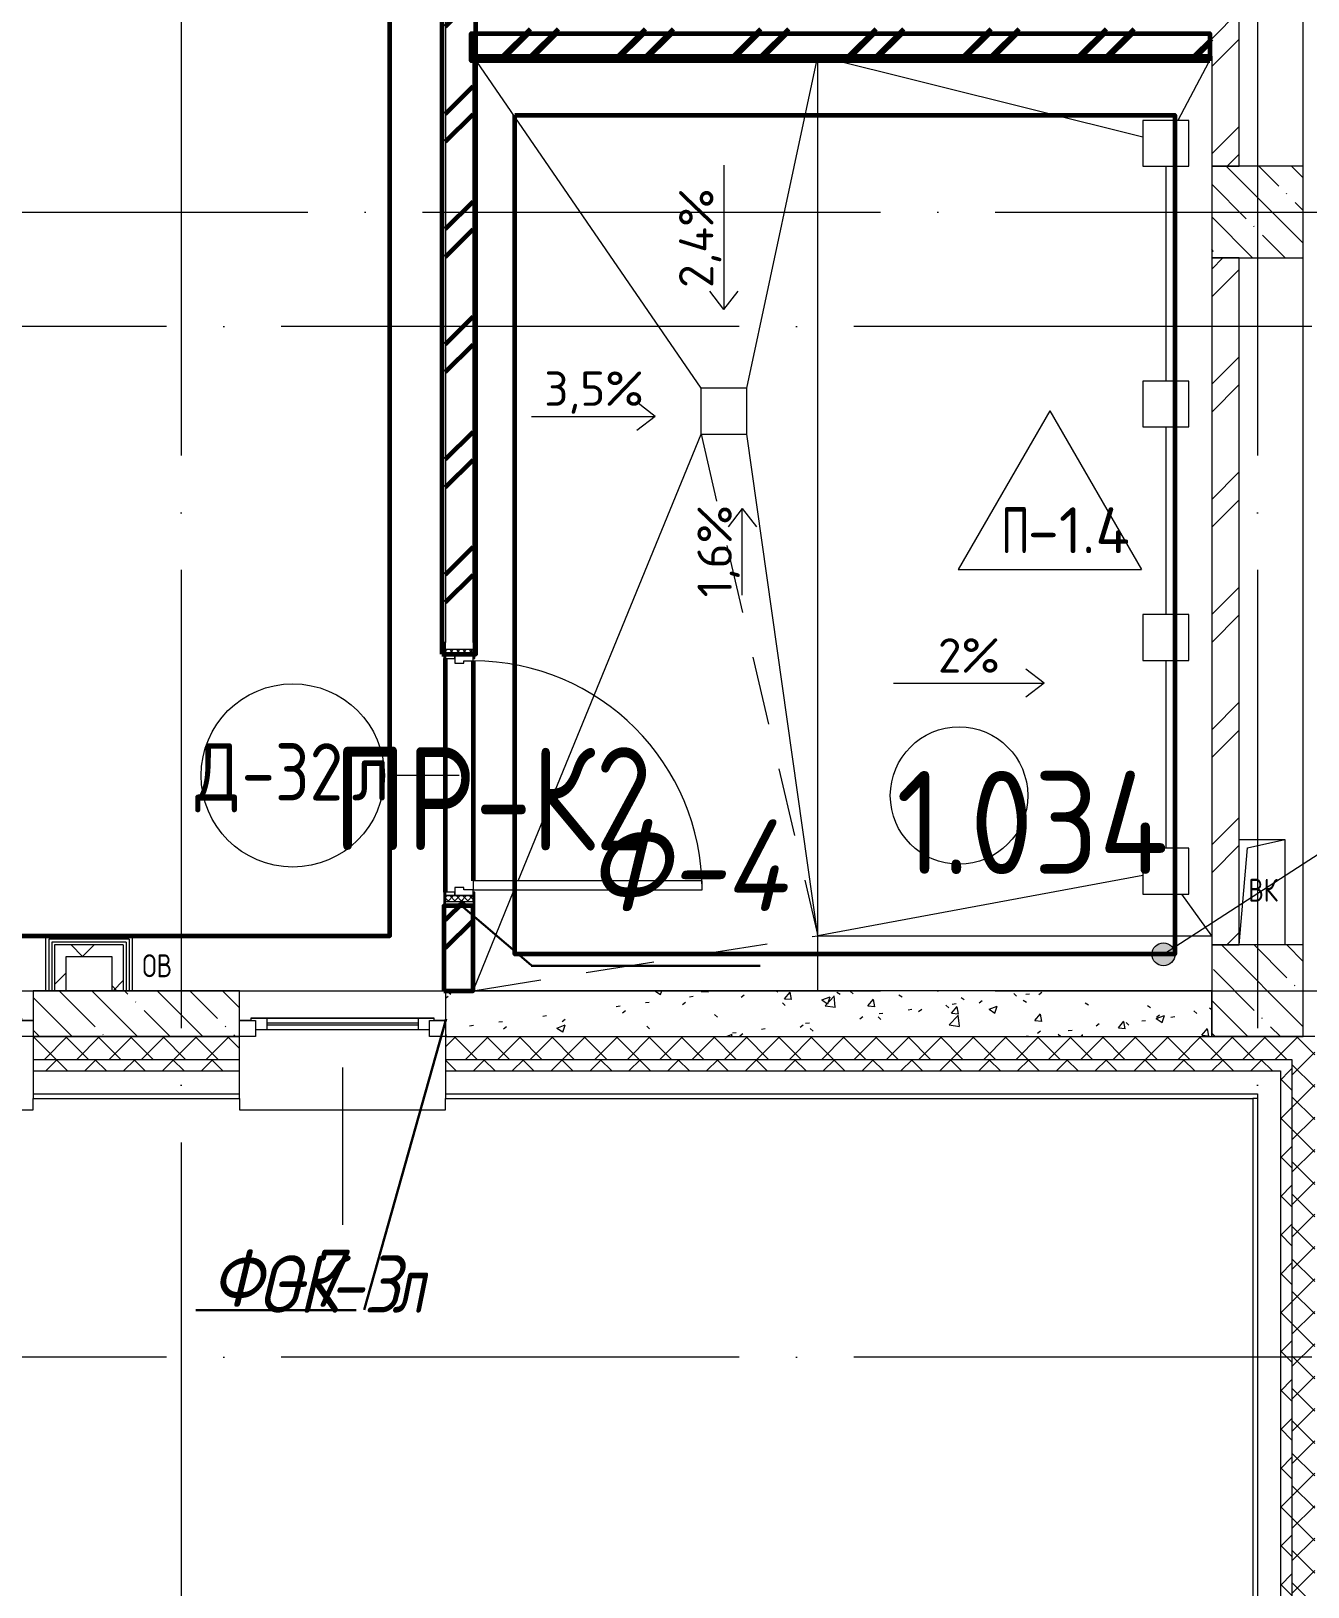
# Model space of a CAD drawing. Header units: millimetres. Extents: x -592259 to 288321, y -552984 to 293768.
# Drawn here: x 120533 to 126108, y 16622 to 23415 of the extents above; entities that cross this region are included whole.
import ezdxf

# ---------------------------------------------------------------- set-up
doc = ezdxf.new("R2010")
doc.units = ezdxf.units.MM
doc.linetypes.add('ADSK_Линия сетки', pattern=[2500, 2000, -250, 0, -250])
doc.linetypes.add('ADSK_Невидимые', pattern=[500, 300, -200])
for name, color, linetype, lineweight in [('0) кирпич', 30, 'Continuous', 60), ('2)Фарх готовы', 3, 'Continuous', 30), ('2)Фархверки', 40, 'Continuous', 30), ('3) Перемычки готовы', 3, 'Continuous', 30), ('4.1) Штук. 3 вып', 6, 'Continuous', 60), ('4.1.1) Штук.  швы3 вып.', 6, 'Continuous', 60), ('4.2) Штук 4 вып', 6, 'Continuous', 60), ('A-AREA-____-IDEN', 250, 'Continuous', 9), ('A-DETL-____-HDLN', 250, 'ADSK_Невидимые', 9), ('A-DETL-____-THIN', 250, 'Continuous', 9), ('A-DETL-GENF-OTLN', 250, 'Continuous', 5), ('A-DOOR-____-IDEN', 250, 'Continuous', 9), ('A-DOOR-____-MCUT', 250, 'Continuous', 5), ('A-DOOR-____-OTLN', 250, 'Continuous', 5), ('A-DOOR-FRAM-MCUT', 250, 'Continuous', 5), ('A-DOOR-FRAM-OTLN', 250, 'Continuous', 5), ('A-FLOR-____-IDEN', 250, 'Continuous', 9), ('A-FLOR-____-OTLN', 250, 'Continuous', 9), ('A-GLAZ-____-IDEN', 250, 'Continuous', 9), ('A-GLAZ-____-MCUT', 250, 'Continuous', 9), ('A-GLAZ-____-OTLN', 250, 'Continuous', 5), ('A-WALL-____-MCUT', 250, 'Continuous', 13), ('A-WALL-____-PATT', 250, 'Continuous', 13), ('A-WALL-FNSH-MCUT', 250, 'Continuous', 13), ('G-____-____-DIMS', 250, 'Continuous', 9), ('G-____-____-TEXT', 250, 'Continuous', 9), ('I-WALL-____-OTLN', 250, 'Continuous', 9), ('S-COLS-____-MCUT', 250, 'Continuous', 25), ('S-COLS-____-OTLN', 250, 'Continuous', 9), ('S-GRID-____-OTLN', 250, 'Continuous', 9)]:
    doc.layers.add(name, color=color, linetype=linetype, lineweight=lineweight)
doc.styles.add('GOST Common_1', font='', dxfattribs={"width": 0.9, "height": 250})
doc.styles.add('ISOCPEUR', font='isocpeur.ttf', dxfattribs={"width": 0.8, "height": 100})
doc.styles.add('ISOCPEUR_1', font='isocpeur.ttf', dxfattribs={"width": 0.9, "height": 250})
doc.styles.add('ISOCPEUR_2', font='isocpeur.ttf', dxfattribs={"height": 160})
doc.styles.add('ISOCPEUR_3', font='isocpeur.ttf', dxfattribs={"height": 250})
doc.styles.add('ISOCPEUR_I', font='isocpeui.ttf', dxfattribs={"width": 0.9, "height": 12.5})
doc.styles.add('ISOCPEUR_I_1', font='ГОСТ тип А.ttf', dxfattribs={"height": 2500})
doc.styles.get('GOST Common_1').set_extended_font_data('GOST Common')
pattern_1 = [(45, (12287.9, -0.0006), (-251.4472, 251.4472), []), (45, (12287.9, 381), (-251.4472, 251.4472), [])]
pattern_2 = [(135, (12287.91, -0.0006), (-84.85281, -84.85281), []), (225, (12287.91, -0.0006), (84.85281, -84.85281), [])]
pattern_3 = [(45, (12287.91, -0.0006), (-70.71068, 70.71068), []), (135, (12287.91, -0.0006), (-70.71068, -70.71068), [])]
pattern_4 = [(135, (12287.91, -0.0006), (-142.5612, -142.5612), []), (135, (12430.48, -0.0006), (-142.5612, -142.5612), [252.016, -50.403, 3.353, -47.05])]
pattern_5 = [(45, (12287.91, -0.0006), (-141.42136, 141.42136), []), (135, (12287.91, -0.0006), (-141.42136, -141.42136), [])]

# ---------------------------------------------------------------- blocks, each defined once
blk = doc.blocks.new('Дверь_СКБ_1Ст_Внутренняя - Д-32л_1100x2100h_Душ-42648193-АР1_Маркировочный план 1 этажа С2и3')
at = {"layer": 'A-DOOR-____-OTLN'}
h = blk.add_hatch(dxfattribs=at)
h.set_pattern_fill('FP_12', color=256, style=0, pattern_type=2)
h.set_pattern_definition([(135, (1751.41, 124.685), (-14.14214, -14.14214), []), (225, (1751.41, 124.685), (14.14214, -14.14214), [])])
h.paths.add_polyline_path([(562.5, 60), (537.5, 60), (537.5, -60), (562.5, -60)])
at = {"layer": 'A-DOOR-FRAM-OTLN'}
h = blk.add_hatch(dxfattribs=at)
h.set_pattern_fill('FP_13', color=256, style=0, pattern_type=2)
h.set_pattern_definition([(45, (-371.384, 124.685), (-14.1421, 14.1421), []), (135, (-371.384, 124.685), (-14.1421, -14.1421), [])])
h.paths.add_polyline_path([(-512.5, -60), (-512.5, 60), (-537.5, 60), (-537.5, -60)])
at = {"layer": 'A-DOOR-____-MCUT'}
for p, q in [((512.5, 1060), (472.5, 1060)), ((472.5, 1060), (472.5, 60)), ((512.5, 60), (512.5, 1060)), ((472.5, 60), (512.5, 60))]:
    blk.add_line(p, q, dxfattribs=at)
at = {"layer": 'A-DOOR-____-OTLN'}
blk.add_arc((512.5, 60), 1000, 90, 180, dxfattribs=at)
at = {"layer": 'A-DOOR-FRAM-MCUT'}
for p, q in [((-497.5, 68), (-567.5, 68)), ((-567.5, 68), (-567.5, 60)), ((-497.5, 60), (-497.5, 68)), ((592.5, 68), (522.5, 68)), ((522.5, 68), (522.5, 60)), ((592.5, 60), (592.5, 68)), ((-567.5, 60), (-497.5, 60)), ((-512.5, 60), (-537.5, 60)), ((-537.5, 60), (-537.5, -60)), ((-487.5, 60), (-512.5, 60)), ((-512.5, 60), (-512.5, -20)), ((-512.5, -60), (-512.5, 60)), ((-497.5, 60), (-512.5, 60)), ((-512.5, 60), (-512.5, 59)), ((-512.5, 59), (-497.5, 59)), ((-497.5, 59), (-497.5, 60)), ((-487.5, 20), (-487.5, 60)), ((-477.5, 20), (-487.5, 20)), ((-477.5, -20), (-477.5, 20)), ((512.5, 20), (502.5, 20)), ((502.5, 20), (502.5, -20)), ((512.5, 60), (512.5, 20)), ((537.5, 60), (512.5, 60)), ((537.5, 60), (522.5, 60)), ((522.5, 60), (522.5, 59)), ((522.5, 60), (592.5, 60)), ((522.5, 59), (537.5, 59)), ((537.5, -20), (537.5, 60)), ((562.5, 60), (537.5, 60)), ((537.5, 60), (537.5, -60)), ((537.5, 59), (537.5, 60)), ((562.5, -60), (562.5, 60)), ((-497.5, -60), (-567.5, -60)), ((-567.5, -60), (-567.5, -68)), ((-537.5, -60), (-512.5, -60)), ((-512.5, -20), (-477.5, -20)), ((-497.5, -20), (-512.5, -20)), ((-512.5, -20), (-512.5, -60)), ((-512.5, -60), (-497.5, -60)), ((-497.5, -60), (-497.5, -20)), ((-497.5, -68), (-497.5, -60)), ((502.5, -20), (537.5, -20)), ((537.5, -20), (522.5, -20)), ((522.5, -20), (522.5, -60)), ((522.5, -60), (537.5, -60)), ((592.5, -60), (522.5, -60)), ((522.5, -60), (522.5, -68)), ((537.5, -60), (537.5, -20)), ((537.5, -60), (562.5, -60)), ((592.5, -68), (592.5, -60)), ((-567.5, -68), (-497.5, -68)), ((522.5, -68), (592.5, -68))]:
    blk.add_line(p, q, dxfattribs=at)
blk = doc.blocks.new('Окно_СКБ_2Ст1 - Окно_СКБ_2Ст_2800_ОК11Л-29018704-АР1_Маркировочный план 1 этажа С2и3')
at = {"layer": 'A-GLAZ-____-MCUT'}
for p, q in [((-1400, -195), (-1400, -125)), ((-1400, -125), (-1330, -125)), ((-1330, -125), (-1330, -195)), ((-570, -195), (-570, -125)), ((-570, -125), (-500, -125)), ((-500, -125), (-500, -195)), ((1330, -195), (1330, -125)), ((1330, -125), (1400, -125)), ((1400, -125), (1400, -195)), ((-1330, -195), (-1400, -195)), ((-1330, -195), (-1350, -195)), ((-1350, -195), (-1350, -205)), ((-570, -155), (-1330, -155)), ((-1330, -155), (-1330, -195)), ((-1280, -205), (-1280, -155)), ((-620, -205), (-620, -155)), ((-570, -195), (-570, -155)), ((-500, -195), (-570, -195)), ((-550, -195), (-570, -195)), ((-550, -205), (-550, -195)), ((1400, -195), (1330, -195)), ((-1350, -205), (-550, -205)), ((-550, -205), (-1350, -205))]:
    blk.add_line(p, q, dxfattribs=at)
at = {"layer": 'A-GLAZ-____-MCUT', "lineweight": 5}
for p, q in [((-1280, -175), (-620, -175)), ((-620, -185), (-1280, -185)), ((1330, -155), (-500, -155)), ((1330, -165), (-500, -165))]:
    blk.add_line(p, q, dxfattribs=at)
at = {"layer": 'A-GLAZ-____-OTLN'}
for p, q in [((-1400, -195), (-1350, -195)), ((-550, -195), (1400, -195))]:
    blk.add_line(p, q, dxfattribs=at)
blk = doc.blocks.new('Окно_СКБ_1Ст1 - 120_Окно_СКБ_1Ст_900_ОК3л-29018696-АР1_Маркировочный план 1 этажа С2и3')
at = {"layer": 'A-GLAZ-____-MCUT'}
for p, q in [((-450, -195), (-450, -125)), ((-450, -125), (-380, -125)), ((-380, -125), (-380, -195)), ((380, -195), (380, -125)), ((380, -125), (450, -125)), ((450, -125), (450, -195)), ((-380, -195), (-450, -195)), ((-380, -195), (-400, -195)), ((-400, -195), (-400, -205)), ((380, -155), (-380, -155)), ((-380, -155), (-380, -195)), ((-330, -205), (-330, -155)), ((330, -205), (330, -155)), ((380, -195), (380, -155)), ((450, -195), (380, -195)), ((400, -195), (380, -195)), ((400, -205), (400, -195)), ((-400, -205), (400, -205)), ((400, -205), (-400, -205))]:
    blk.add_line(p, q, dxfattribs=at)
at = {"layer": 'A-GLAZ-____-MCUT', "lineweight": 5}
for p, q in [((-330, -175), (330, -175)), ((330, -185), (-330, -185))]:
    blk.add_line(p, q, dxfattribs=at)
at = {"layer": 'A-GLAZ-____-OTLN'}
for p, q in [((-450, -195), (-400, -195)), ((400.9, -195), (450, -195))]:
    blk.add_line(p, q, dxfattribs=at)
blk = doc.blocks.new('WNW_Отлив1 - Отлив_металлический 2-28596055-АР1_Маркировочный план 1 этажа С2и3')
at = {"layer": 'A-GLAZ-____-OTLN'}
for p, q in [((450, 320), (-450, 320)), ((-450, 320), (-450, 270)), ((450, 270), (450, 320))]:
    blk.add_line(p, q, dxfattribs=at)
blk = doc.blocks.new('WNW_Отлив1 - Отлив_металлический 2-28596384-АР1_Маркировочный план 1 этажа С2и3')
at = {"layer": 'A-GLAZ-____-OTLN'}
for p, q in [((1400, 320), (-1400, 320)), ((-1400, 320), (-1400, 270)), ((1400, 270), (1400, 320))]:
    blk.add_line(p, q, dxfattribs=at)
blk = doc.blocks.new('_Wn_-As_OpeningMEP_floor__Rectangular - _Wn_-As_OpeningMEP_floor__Rectangular-34705675-АР1_Маркировочный план 1 этажа С2и3')
at = {"layer": 'A-DETL-GENF-OTLN', "lineweight": 5}
for p, q in [((-63.1, 243.1), (100, 280)), ((-100, -180), (-63.1, 243.1))]:
    blk.add_line(p, q, dxfattribs=at)
blk = doc.blocks.new('AAR_СКБ_Марка_Помещения_мал - Номер-28977439-АР1_Маркировочный план 1 этажа С2и3')
at = {"layer": 'A-AREA-____-IDEN'}
blk.add_circle((-0.028, 0), 3, dxfattribs=at)
blk = doc.blocks.new('AAR_СКБ_Марка_Перекрытия - Марка пола-17325028-АР1_Маркировочный план 1 этажа С2и3')
at = {"layer": 'A-FLOR-____-IDEN'}
for p, q in [((0, 6.932), (-4.002, 0)), ((0, 6.932), (4.002, 0)), ((-4.002, 0), (4.002, 0))]:
    blk.add_line(p, q, dxfattribs=at)
blk = doc.blocks.new('ADSK_Марка_Дверь - Типоразмер_ADSK_Марка-30565456-АР1_Маркировочный план 1 этажа С2и3')
at = {"layer": 'A-DOOR-____-IDEN'}
blk.add_circle((0, 0), 4, dxfattribs=at)

msp = doc.modelspace()

# ---------------------------------------------------------------- hatches: boundary and pattern name
at = {"layer": '0) кирпич'}
h = msp.add_hatch(dxfattribs=at)
h.set_pattern_fill('FP_4', color=256, style=0, pattern_type=2)
h.set_pattern_definition(pattern_1)
h.paths.add_polyline_path([(122462.9138, 19225), (122462.9138, 19614.9994), (122342.9138, 19614.8316), (122342.9138, 19225)])
h.paths.add_polyline_path([(122462.9138, 20714.9994), (122462.9138, 24729.9994), (122342.9138, 24729.9994), (122342.9138, 20714.9994), (122435.6441, 20714.9994)])
h.paths.add_polyline_path([(122342.9138, 25829.9994), (122462.9138, 25829.9994), (122462.9138, 26105), (122342.9138, 26105), (122342.9138, 25859.9994)])
h.paths.add_polyline_path([(122342.9138, 26225), (122462.9138, 26225), (122462.9138, 26499.9994), (122342.9138, 26499.9994), (122342.9138, 26229.4651)])
h.paths.add_polyline_path([(122462.9138, 27599.9994), (122462.9138, 29194.9994), (122342.9138, 29194.9994), (122342.9138, 27599.9994)])
h.paths.add_polyline_path([(122342.9138, 30294.9994), (122462.9138, 30294.9994), (122462.9138, 32869.9994), (122342.9138, 32869.9994), (122342.9138, 30324.9994)])
h = msp.add_hatch(dxfattribs=at)
h.set_pattern_fill('FP_4', color=256, style=0, pattern_type=2)
h.set_pattern_definition([(45, (12279.9, -20), (-251.4472, 251.4472), []), (45, (12279.9, 361), (-251.4472, 251.4472), [])])
h.paths.add_polyline_path([(125679.9144, 23284.9994), (125679.9144, 23404.9994), (122454.9138, 23404.9994), (122454.9138, 23284.9994), (125412.578, 23284.9994)])
h = msp.add_hatch(dxfattribs=at)
h.set_pattern_fill('FP_4', color=256, style=0, pattern_type=2)
h.set_pattern_definition(pattern_1)
h.paths.add_polyline_path([(124909.4079, 23304.9994), (125687.9144, 23304.9994), (125687.9144, 23424.9994), (122462.9138, 23424.9994), (122462.9138, 23304.9994), (124068.7362, 23304.9994)])
at = {"layer": 'A-WALL-____-PATT', "lineweight": 15, "true_color": 0x000000}
h = msp.add_hatch(dxfattribs=at)
h.set_pattern_fill('FP_4', color=18, style=0, pattern_type=2)
h.set_pattern_definition(pattern_1)
h.paths.add_polyline_path([(125807.9144, 19424.9994), (125807.9144, 22424.9994), (125687.9144, 22424.9994), (125687.9144, 19424.9994)])
h.paths.add_polyline_path([(125687.9144, 22824.9994), (125807.9143, 22825), (125807.9144, 23664.9994), (125687.9144, 23664.9994), (125687.9144, 22953.0468)])
h.paths.add_polyline_path([(125687.9144, 24164.9994), (125807.9144, 24164.9994), (125807.9144, 27624.9994), (125687.9144, 27624.9994), (125687.9144, 24779.9994)])
h.paths.add_polyline_path([(125687.9144, 28524.9994), (125807.9144, 28524.9994), (125807.9144, 32324.9994), (125687.9144, 32324.9678), (125687.9144, 28559.9994)])
h.paths.add_polyline_path([(125756.261, 32724.9994), (125807.9144, 32724.9994), (125807.9144, 34855), (125687.9144, 34855), (125687.9144, 32724.9994), (125725.2662, 32724.9994)])
h.paths.add_polyline_path([(125697.9144, 35355), (125807.9144, 35355), (125807.9141, 35574.9994), (125687.9144, 35574.9994), (125687.9144, 35355), (125694.9144, 35355)])
h = msp.add_hatch(dxfattribs=at)
h.set_pattern_fill('FP_83', color=18, style=0, pattern_type=2)
h.set_pattern_definition(pattern_5)
h.paths.add_polyline_path([(120635.8919, 19225), (120685.8919, 19225), (120685.8919, 19425), (120635.8919, 19425), (120635.8919, 19242.4026)])
h = msp.add_hatch(dxfattribs=at)
h.set_pattern_fill('FP_83', color=18, style=0, pattern_type=2)
h.set_pattern_definition(pattern_5)
h.paths.add_polyline_path([(120885.8919, 19375), (120885.8919, 19425), (120685.8919, 19425), (120685.8919, 19375), (120808.5414, 19375)])
h = msp.add_hatch(dxfattribs=at)
h.set_pattern_fill('FP_83', color=18, style=0, pattern_type=2)
h.set_pattern_definition(pattern_5)
h.paths.add_polyline_path([(120935.8919, 19225), (120935.8919, 19425), (120885.8919, 19425), (120885.8919, 19225)])
h = msp.add_hatch(dxfattribs=at)
h.set_pattern_fill('FP_1', color=18, style=0, pattern_type=2)
h.set_pattern_definition(pattern_4)
h.paths.add_polyline_path([(120808.5414, 19024.9403), (121442.8919, 19025), (121442.8919, 19224.9403), (120542.8919, 19224.9403), (120542.9138, 19024.9403)])
h = msp.add_hatch(dxfattribs=at)
h.set_pattern_fill('FP_3', color=18, style=0, pattern_type=2)
h.set_pattern_definition([(50, (12287.9, -0.0006), (364.3679, -31.8783), [38.1, -419.1]), (355, (12287.9, -0.0006), (-70.4859, 382.1133), [30.48, -335.28]), (100.451, (12318.28, -2.66), (293.885, 350.2334), [32.38, -356.18]), (46.184, (12287.9, 101.6), (542.1585, -84.0858), [57.15, -628.65]), (96.636, (12333.1, 94.6), (474.805, 494.8554), [48.57, -534.27]), (351.184, (12287.9, 101.6), (474.8102, 494.85), [45.72, -502.92]), (21, (12338.7, 76.2), (303.2285, -204.5305), [38.1, -419.1]), (326, (12338.7, 76.2), (123.6039, 368.376), [30.48, -335.28]), (71.451, (12364, 59.16), (426.8341, 163.8427), [32.38, -356.18]), (37.5, (12287.91, -0.0006), (6.17665, 169.11015), [16.764, -314.452, 16.764, -323.596, -336.55]), (37.5, (12287.91, -0.0006), (6.17665, 169.11015), [-671.576, 16.764, -319.786]), (7.5, (12287.91, -0.0006), (133.63888, 200.3615), [16.764, -177.292, 16.764, -306.832, -128.27]), (7.5, (12287.91, -0.0006), (133.63888, 200.3615), [-517.652, 16.764, -111.506]), (327.5, (12174.63, -0.0006), (271.18182, -11.45836), [16.764, -110.236, 16.764, -379.476, -525.78]), (327.5, (12174.63, -0.0006), (271.18182, -11.45836), [-523.24, 16.764, -509.016]), (317.5, (12123.83, -0.0006), (296.2585, 50.85285), [16.764, -148.336, 16.764, -246.38, -373.38]), (317.5, (12123.83, -0.0006), (296.2585, 50.85285), [-428.244, 16.764, -356.616])])
h.paths.add_polyline_path([(123542.4524, 19025), (125687.8919, 19025), (125687.8919, 19225), (122342.9138, 19225), (122342.9138, 19025), (123458.2989, 19025)])
h = msp.add_hatch(dxfattribs=at)
h.set_pattern_fill('FP_52', color=18, style=0, pattern_type=2)
h.set_pattern_definition(pattern_3)
h.paths.add_polyline_path([(122462.9138, 18925), (126137.9144, 18925), (126137.8919, 19024.9996), (122342.9138, 19025), (122342.9138, 18925)])
h.paths.add_polyline_path([(120808.5414, 18925), (121442.9138, 18925), (121442.3768, 19024.9403), (120542.9138, 19024.9403), (120542.9138, 18925)])
h.paths.add_polyline_path([(116887.9144, 18925), (117287.9144, 18925), (117287.9144, 19024.9994), (116887.9144, 19024.9994), (116887.9144, 18925.0225)])
h.paths.add_polyline_path([(117587.9144, 18925), (117742.9138, 18925), (117742.9138, 19025), (117587.9144, 19025), (117587.9144, 18945.5297)])
h = msp.add_hatch(dxfattribs=at)
h.set_pattern_fill('FP_53', color=18, style=0, pattern_type=2)
h.set_pattern_definition(pattern_2)
h.paths.add_polyline_path([(125987.9144, 18875), (126037.9144, 18875), (126037.9144, 18925), (122342.9138, 18925), (122342.9138, 18875), (125934.6245, 18875)])
h.paths.add_polyline_path([(120542.9138, 18875), (121442.9138, 18875), (121442.9138, 18925), (120542.9138, 18925)])
h.paths.add_polyline_path([(116987.9144, 18875), (117287.9144, 18875), (117287.9144, 18925), (116837.9144, 18925), (116837.9144, 18875), (116987.8919, 18875)])
h.paths.add_polyline_path([(117587.9144, 18875), (117742.9138, 18875), (117742.9138, 18925), (117587.9144, 18925), (117587.9144, 18884.0643)])
h = msp.add_hatch(dxfattribs=at)
h.set_pattern_fill('FP_52', color=18, style=0, pattern_type=2)
h.set_pattern_definition(pattern_3)
h.paths.add_polyline_path([(126037.9144, 10025), (126137.8919, 10025.0003), (126137.8919, 18925), (126037.9144, 18925), (126037.9144, 10275.0006)])
h = msp.add_hatch(dxfattribs=at)
h.set_pattern_fill('FP_53', color=18, style=0, pattern_type=2)
h.set_pattern_definition(pattern_2)
h.paths.add_polyline_path([(125987.9144, 9925), (126037.9144, 9925), (126037.9144, 18875), (125987.9144, 18875), (125987.9144, 9925.3067)])
at = {"layer": 'G-____-____-TEXT', "true_color": 0x000000}
h = msp.add_hatch(color=18, dxfattribs=at)
edge = h.paths.add_edge_path()
edge.add_arc((125477.3238, 19383.8849), 50, 0, 360)
at = {"layer": 'S-COLS-____-OTLN', "lineweight": 5, "true_color": 0x000000}
h = msp.add_hatch(dxfattribs=at)
h.set_pattern_fill('FP_1', color=18, style=0, pattern_type=2)
h.set_pattern_definition(pattern_4)
h.paths.add_polyline_path([(125687.8919, 22424.9994), (126087.8919, 22424.9994), (126087.8919, 22824.9994), (125687.8919, 22824.9994), (125687.8919, 22472.9057)])
h = msp.add_hatch(dxfattribs=at)
h.set_pattern_fill('FP_1', color=18, style=0, pattern_type=2)
h.set_pattern_definition(pattern_4)
h.paths.add_polyline_path([(126037.9144, 19025), (126087.8915, 19025), (126087.8919, 19424.9994), (125687.8919, 19424.9994), (125687.8921, 19025), (125934.6245, 19025)])

# ---------------------------------------------------------------- linework, layer by layer
at = {"layer": '0) кирпич'}
for p, q in [((122462.9138, 23304.9994), (125687.9144, 23304.9994)), ((122342.9138, 19654.9994), (122342.9138, 20674.9994)), ((122462.9138, 20664.9994), (122462.9138, 19704.9994))]:
    msp.add_line(p, q, dxfattribs=at)
for points in [[(122326.9138, 20694.9994), (122474.9138, 20694.9994), (122474.9138, 24709.9994), (122326.9138, 24709.9994)], [(125679.9144, 23284.9994), (122454.9138, 23284.9994), (122454.9138, 23404.9994), (125679.9144, 23404.9994)], [(122334.9138, 19225), (122462.9138, 19225), (122462.9138, 19594.9994), (122334.9138, 19594.9994)]]:
    msp.add_lwpolyline(points, close=True, dxfattribs=at)
at = {"layer": '2)Фарх готовы'}
for p, q in [((122399.9552, 19607.6709), (122716.6831, 19336.3134)), ((122716.6831, 19333.1696), (123716.6831, 19333.1696))]:
    msp.add_line(p, q, dxfattribs=at)
at = {"layer": '2)Фархверки'}
for p, q in [((122346.2112, 19102.4809), (121987.6123, 17832.0081)), ((121951.9878, 17829.3643), (121251.9878, 17829.3643))]:
    msp.add_line(p, q, dxfattribs=at)
at = {"layer": '4.1) Штук. 3 вып'}
msp.add_lwpolyline([(117558.8204, 19464.9994), (122099.955, 19464.9994), (122099.955, 25906.1101), (117558.8204, 25906.1101)], close=True, dxfattribs=at)
at = {"layer": '4.1.1) Штук.  швы3 вып.'}
msp.add_lwpolyline([(122099.955, 19743.6262), (122099.955, 21000.7576)], dxfattribs=at)
at = {"layer": '4.2) Штук 4 вып'}
msp.add_lwpolyline([(122645.6851, 23048.0124), (125527.3238, 23048.0124), (125527.3238, 19383.8849), (122645.6851, 19383.8849)], close=True, dxfattribs=at)
at = {"layer": 'A-DETL-____-HDLN', "color": 18, "true_color": 0x000000}
for p in [(123458.2989, 21655.3768), (122462.9138, 19225)]:
    msp.add_line(p, (123967.9144, 19465), dxfattribs=at)
at = {"layer": 'A-DETL-____-THIN', "color": 18, "true_color": 0x000000}
msp.add_line((123967.9144, 19465), (123658.2989, 21655.3768), dxfattribs=at)
at = {"layer": 'A-DOOR-____-IDEN', "color": 18, "true_color": 0x000000}
msp.add_line((122402.9138, 20164.9994), (122101.0976, 20164.9994), dxfattribs=at)
at = {"layer": 'A-FLOR-____-OTLN', "color": 18, "lineweight": 5, "true_color": 0x000000}
for p, q in [((126087.8985, 19424.9994), (126087.9646, 23465.298)), ((125387.9144, 23025), (125387.9144, 22825)), ((125587.9144, 23025), (125387.9144, 23025)), ((125587.9144, 22825), (125587.9144, 23025)), ((125387.9144, 22825), (125587.9144, 22825)), ((125587.9144, 21886.9996), (125387.9144, 21886.9996)), ((125387.9144, 21886.9996), (125387.9144, 21686.9996)), ((125587.9144, 21686.9996), (125587.9144, 21886.9996)), ((123458.2989, 21655.3768), (123458.2989, 21855.3768)), ((123658.2989, 21855.3768), (123458.2989, 21855.3768)), ((123658.2989, 21655.3768), (123658.2989, 21855.3768)), ((125387.9144, 21686.9996), (125587.9144, 21686.9996)), ((123458.2989, 21655.3768), (123658.2989, 21655.3768)), ((125587.9144, 20866.9997), (125387.9144, 20866.9997)), ((125387.9144, 20866.9997), (125387.9144, 20666.9997)), ((125587.9144, 20666.9997), (125587.9144, 20866.9997)), ((125387.9144, 20666.9997), (125587.9144, 20666.9997)), ((125587.9144, 19846.9997), (125387.9144, 19846.9997)), ((125387.9144, 19846.9997), (125387.9144, 19646.9997)), ((125587.9144, 19646.9997), (125587.9144, 19846.9997)), ((125807.9144, 19885.0155), (126007.9144, 19885.0155)), ((126007.9144, 19885.0155), (126007.9144, 19425.0155)), ((125387.9144, 19646.9997), (125587.9144, 19646.9997)), ((123967.9144, 19465), (125687.9144, 19465)), ((123967.9144, 19225), (123967.9144, 19465)), ((120542.8919, 19225), (120595.8919, 19225)), ((120975.8919, 19225), (121442.8919, 19225))]:
    msp.add_line(p, q, dxfattribs=at)
at = {"layer": 'A-FLOR-____-OTLN', "color": 18, "true_color": 0x000000}
for p, q in [((123458.2989, 21855.3768), (122462.9138, 23304.9994)), ((123658.2989, 21855.3768), (123967.9144, 23304.9994)), ((123967.9144, 19465), (123967.9144, 23304.9994)), ((125387.9144, 22951.2933), (123967.9144, 23304.9994)), ((125687.9144, 23304.9994), (125539.4812, 23025)), ((125487.2861, 22825), (125487.2861, 21886.9996)), ((125487.2861, 21686.9996), (125487.2861, 20866.9997)), ((122659.5024, 19704.9994), (123458.2989, 21655.3768)), ((125487.2861, 20666.9997), (125487.2861, 19846.9997)), ((125387.9144, 19728.1273), (123967.9144, 19465)), ((122462.9138, 19225), (122643.12, 19664.9994)), ((125687.9144, 19465), (125558.22, 19646.9997))]:
    msp.add_line(p, q, dxfattribs=at)
at = {"layer": 'A-GLAZ-____-IDEN', "color": 18, "lineweight": 15, "true_color": 0x000000}
msp.add_line((121892.9138, 18890), (121892.9138, 18202.7312), dxfattribs=at)
at = {"layer": 'A-WALL-____-MCUT', "color": 18, "lineweight": 15, "true_color": 0x000000}
for p, q in [((125807.9144, 22824.9994), (125807.9144, 28124.9994)), ((122342.9138, 24699.9994), (122342.9138, 20744.9994)), ((122462.9138, 20744.9994), (122462.9138, 23304.9994)), ((125687.9144, 23304.9994), (125687.9144, 22824.9994)), ((125687.9144, 22824.9994), (125807.9144, 22824.9994)), ((125687.9144, 22424.9994), (125687.9144, 19424.9994)), ((125807.9144, 22424.9994), (125687.9144, 22424.9994)), ((125807.9144, 19424.9994), (125807.9144, 22424.9994)), ((122342.9138, 19584.9994), (122342.9138, 19025)), ((122462.9138, 19225), (122462.9138, 19584.9994)), ((120975.8919, 19465), (120595.8919, 19465)), ((120595.8919, 19465), (120595.8919, 19225)), ((120960.8919, 19450), (120610.8919, 19450)), ((120610.8919, 19450), (120610.8919, 19225)), ((120948.3919, 19437.5), (120623.3919, 19437.5)), ((120623.3919, 19437.5), (120623.3919, 19225)), ((120948.3919, 19437.5), (120948.3919, 19225)), ((120960.8919, 19450), (120960.8919, 19225)), ((120975.8919, 19225), (120975.8919, 19465)), ((120935.8919, 19425), (120635.8919, 19425)), ((120635.8919, 19425), (120635.8919, 19225)), ((120685.8919, 19375), (120885.8919, 19375)), ((120685.8919, 19225), (120685.8919, 19375)), ((120885.8919, 19375), (120885.8919, 19225)), ((120935.8919, 19425), (120935.8919, 19225)), ((125687.9144, 19424.9994), (125807.9144, 19424.9994)), ((121442.8919, 19224.9403), (120542.8919, 19224.9403)), ((120542.8919, 19224.9403), (120542.8919, 19024.9403)), ((120595.8919, 19225), (120610.8919, 19225)), ((120635.8919, 19225), (120685.8919, 19225)), ((120885.8919, 19225), (120935.8919, 19225)), ((120960.8919, 19225), (120975.8919, 19225)), ((121442.8919, 19024.9403), (121442.8919, 19224.9403)), ((122342.9138, 19225), (122462.9138, 19225)), ((125687.8919, 19225), (122462.9138, 19225)), ((125687.8919, 19025), (125687.8919, 19225)), ((120542.8919, 19024.9403), (121442.8919, 19024.9403)), ((121442.9138, 19025), (120542.9138, 19025)), ((120542.9138, 19025), (120542.9138, 18925)), ((121442.9138, 18925), (121442.9138, 19025)), ((122342.9138, 19025), (125687.8919, 19025)), ((122342.9138, 19025), (122342.9138, 18925)), ((126137.9144, 19025), (125687.8919, 19025)), ((120542.9138, 18925), (120542.9138, 18875)), ((120542.9138, 18925), (121442.9138, 18925)), ((121442.9138, 18875), (121442.9138, 18925)), ((122342.9138, 18925), (122342.9138, 18875)), ((122342.9138, 18925), (126037.9144, 18925)), ((126037.9144, 18925), (126037.9144, 9925)), ((120542.9138, 18875), (120542.9138, 18775)), ((120542.9138, 18875), (121442.9138, 18875)), ((121442.9138, 18775), (121442.9138, 18875)), ((122342.9138, 18875), (122342.9138, 18775)), ((122342.9138, 18875), (125987.9144, 18875)), ((125987.9144, 18875), (125987.9144, 9875)), ((120542.9138, 18775), (121442.9138, 18775)), ((122342.9138, 18775), (125887.9144, 18775)), ((125887.9144, 18755), (125867.9144, 18755)), ((125887.9144, 18775), (125887.9144, 9775))]:
    msp.add_line(p, q, dxfattribs=at)
at = {"layer": 'A-WALL-FNSH-MCUT', "lineweight": 15}
for p, q in [((120610.8919, 19225), (120635.8919, 19225)), ((120935.8919, 19225), (120960.8919, 19225)), ((120542.9138, 18775), (120542.9138, 18755)), ((120542.9138, 18755), (121442.9138, 18755)), ((121442.9138, 18755), (121442.9138, 18775)), ((122342.9138, 18775), (122342.9138, 18755)), ((122342.9138, 18755), (125867.9144, 18755)), ((125867.9144, 18755), (125867.9144, 9755))]:
    msp.add_line(p, q, dxfattribs=at)
at = {"layer": 'G-____-____-DIMS', "color": 18, "true_color": 0x000000}
for p, q in [((123558.4058, 22829.9235), (123558.4058, 22199.4451)), ((123558.4058, 22199.4451), (123497.0196, 22279.4451)), ((123558.4058, 22199.4451), (123619.7919, 22279.4451)), ((123257.6156, 21732.94), (123177.6156, 21794.3262)), ((122717.912, 21732.94), (123257.6156, 21732.94)), ((123257.6156, 21732.94), (123177.6156, 21671.5538)), ((123638.6442, 21329.9067), (123577.258, 21249.9067)), ((123638.6442, 21329.9067), (123700.0303, 21249.9067)), ((123638.6442, 20952.8097), (123638.6442, 21329.9067)), ((124956.8939, 20567.7575), (124876.8939, 20629.1437)), ((124299.1294, 20567.7575), (124956.8939, 20567.7575)), ((124956.8939, 20567.7575), (124876.8939, 20506.3713))]:
    msp.add_line(p, q, dxfattribs=at)
at = {"layer": 'G-____-____-TEXT', "color": 18, "true_color": 0x000000}
msp.add_line((125477.3238, 19383.8849), (126973.569, 20352.2608), dxfattribs=at)
msp.add_circle((125477.3238, 19383.8849), 50, dxfattribs=at)
at = {"layer": 'I-WALL-____-OTLN', "color": 18, "lineweight": 15, "true_color": 0x000000}
for p, q in [((117742.9138, 19225), (120542.8919, 19225)), ((121442.8919, 19225), (122342.9138, 19225))]:
    msp.add_line(p, q, dxfattribs=at)
at = {"layer": 'S-COLS-____-MCUT', "color": 18, "lineweight": 5, "true_color": 0x000000}
for p, q in [((125687.8919, 22824.9994), (125687.8919, 22424.9994)), ((126087.8919, 22824.9994), (125807.9144, 22824.9994)), ((126087.8919, 22424.9994), (126087.8919, 22824.9994)), ((125807.9144, 22424.9994), (126087.8919, 22424.9994)), ((125687.8919, 19424.9994), (125687.8919, 19024.9994)), ((126087.8919, 19424.9994), (125807.9144, 19424.9994)), ((126087.8919, 19024.9994), (126087.8919, 19424.9994)), ((125687.8919, 19024.9994), (126087.8919, 19024.9994))]:
    msp.add_line(p, q, dxfattribs=at)
at = {"layer": 'S-COLS-____-OTLN', "color": 18, "lineweight": 5, "true_color": 0x000000}
for p, q in [((125807.9144, 22824.9994), (125687.8919, 22824.9994)), ((125687.8919, 22424.9994), (125807.9144, 22424.9994)), ((125807.9144, 19424.9994), (125687.8919, 19424.9994))]:
    msp.add_line(p, q, dxfattribs=at)
at = {"layer": 'S-GRID-____-OTLN', "color": 18, "linetype": 'ADSK_Линия сетки', "true_color": 0x000000}
for p, q in [((121187.9138, 61063.6538), (121187.9138, -2919.5356)), ((125887.9138, 61063.6538), (125887.9138, -1649.5356)), ((77240.3519, 22625), (167356.8279, 22625)), ((168626.8279, 22125), (111607.9138, 22125)), ((77240.3519, 19225), (168626.8279, 19225)), ((168626.8279, 17625), (111607.9138, 17625))]:
    msp.add_line(p, q, dxfattribs=at)

# ---------------------------------------------------------------- block references
at = {"layer": 'A-AREA-____-IDEN', "color": 18, "true_color": 0x000000, "xscale": 99.99999999999993, "yscale": 99.99999999999993, "zscale": 99.99999999999993}
msp.add_blockref('AAR_СКБ_Марка_Помещения_мал - Номер-28977439-АР1_Маркировочный план 1 этажа С2и3', (124587.5725, 20076.8872), dxfattribs=at)
at = {"layer": 'A-DOOR-____-IDEN', "color": 18, "true_color": 0x000000, "xscale": 99.99999999999993, "yscale": 99.99999999999993, "zscale": 99.99999999999993}
msp.add_blockref('ADSK_Марка_Дверь - Типоразмер_ADSK_Марка-30565456-АР1_Маркировочный план 1 этажа С2и3', (121675.855, 20164.9994), dxfattribs=at)
at = {"layer": 'A-DOOR-____-OTLN', "color": 18, "true_color": 0x000000, "rotation": 270}
msp.add_blockref('Дверь_СКБ_1Ст_Внутренняя - Д-32л_1100x2100h_Душ-42648193-АР1_Маркировочный план 1 этажа С2и3', (122402.9138, 20177.4994), dxfattribs=at)
at = {"layer": 'A-FLOR-____-IDEN', "color": 18, "true_color": 0x000000, "xscale": 99.99999999999993, "yscale": 99.99999999999993, "zscale": 99.99999999999993}
msp.add_blockref('AAR_СКБ_Марка_Перекрытия - Марка пола-17325028-АР1_Маркировочный план 1 этажа С2и3', (124981.302, 21064.1215), dxfattribs=at)
at = {"layer": 'A-GLAZ-____-OTLN', "color": 18, "true_color": 0x000000}
msp.add_blockref('_Wn_-As_OpeningMEP_floor__Rectangular - _Wn_-As_OpeningMEP_floor__Rectangular-34705675-АР1_Маркировочный план 1 этажа С2и3', (125907.9144, 19605.0155), dxfattribs=at)
at = {"layer": 'A-GLAZ-____-OTLN', "color": 18, "true_color": 0x000000, "rotation": 180}
for name, p in [('Окно_СКБ_2Ст1 - Окно_СКБ_2Ст_2800_ОК11Л-29018704-АР1_Маркировочный план 1 этажа С2и3', (119142.9138, 18900)), ('Окно_СКБ_1Ст1 - 120_Окно_СКБ_1Ст_900_ОК3л-29018696-АР1_Маркировочный план 1 этажа С2и3', (121892.9138, 18900)), ('WNW_Отлив1 - Отлив_металлический 2-28596384-АР1_Маркировочный план 1 этажа С2и3', (119142.9138, 19025))]:
    msp.add_blockref(name, p, dxfattribs=at)
at = {"layer": 'A-GLAZ-____-OTLN', "color": 18, "lineweight": 15, "true_color": 0x000000, "rotation": 180}
msp.add_blockref('WNW_Отлив1 - Отлив_металлический 2-28596055-АР1_Маркировочный план 1 этажа С2и3', (121892.9138, 19025), dxfattribs=at)

# ---------------------------------------------------------------- texts
at = {"layer": '2)Фарх готовы', "insert": (122953.9137, 19972.2225), "char_height": 400, "width": 472.995625, "attachment_point": 1, "style": 'ISOCPEUR_I'}
msp.add_mtext('Ф-4', dxfattribs=at)
at = {"layer": '2)Фархверки', "attachment_point": 1}
for s, insert, char_height, width, style in [('ВК', (125847.9355, 19713.9709), 100, 160.3375, 'ISOCPEUR'), ('ОВ', (121018.7848, 19383.9554), 100, 160.3375, 'ISOCPEUR'), ('\\fISOCPEUR|b0|i1|c204|p34|;Ф', (121318.886, 18094.4998), 250, 312.658125, 'ISOCPEUR_I'), ('-7', (121576.8548, 18094.4998), 250, 448.945, 'ISOCPEUR_I')]:
    msp.add_mtext(s, dxfattribs=dict(at, insert=insert, char_height=char_height, width=width, style=style))
at = {"layer": '3) Перемычки готовы', "insert": (121852.783, 20287.9577), "char_height": 450, "width": 333.502, "attachment_point": 1, "style": 'ISOCPEUR_I_1'}
msp.add_mtext('ПР-К2', dxfattribs=at)
at = {"layer": 'A-AREA-____-IDEN', "color": 18, "true_color": 0x000000, "insert": (124310.0722, 20184.3728), "char_height": 450, "width": 628.523, "attachment_point": 1, "style": 'ISOCPEUR_1'}
msp.add_mtext('1.034', dxfattribs=at)
at = {"layer": 'A-DOOR-____-IDEN', "color": 18, "true_color": 0x000000, "char_height": 250, "attachment_point": 1, "style": 'GOST Common_1'}
for s, insert, width in [('\\fGOST Common|b0|i0|c204|p34|;\\W.9;Д', (121249.6976, 20305.45), 245.316375), ('-32', (121452.1039, 20305.45), 584.430187), ('\\fGOST Common|b0|i0|c204|p34|;\\W.9;л', (121934.307, 20305.45), 194.810062)]:
    msp.add_mtext(s, dxfattribs=dict(at, insert=insert, width=width))
at = {"layer": 'A-FLOR-____-IDEN', "color": 18, "true_color": 0x000000, "char_height": 200, "attachment_point": 1, "style": 'ISOCPEUR_2'}
for s, insert, width in [('\\fISOCPEUR|b0|i0|c204|p34|;\\W.7;П', (124769.067, 21335.5073), 140.295312), ('-1.4', (124884.8222, 21335.5073), 398.438687)]:
    msp.add_mtext(s, dxfattribs=dict(at, insert=insert, width=width))
at = {"layer": 'A-GLAZ-____-IDEN', "color": 18, "lineweight": 15, "true_color": 0x000000, "char_height": 250, "attachment_point": 1, "style": 'ISOCPEUR_I'}
for s, insert, width in [('ОК', (121523.4547, 18069.0853), 372.784687), ('-3', (121831.0328, 18069.0853), 336.70875), ('\\fISOCPEUR|b0|i1|c204|p34|;\\W.75;л', (122108.8453, 18069.0853), 168.354375)]:
    msp.add_mtext(s, dxfattribs=dict(at, insert=insert, width=width))
at = {"layer": 'G-____-____-DIMS', "color": 18, "true_color": 0x000000, "char_height": 150, "attachment_point": 1, "rotation": 90, "line_spacing_factor": 1.149209, "style": 'ISOCPEUR_3'}
for s, insert, width in [('2,4%', (123362.4374, 22293.5765), 530.658563), ('1,6%', (123442.6758, 20942.66), 476.8756)]:
    msp.add_mtext(s, dxfattribs=dict(at, insert=insert, width=width))
at = {"layer": 'G-____-____-DIMS', "color": 18, "true_color": 0x000000, "char_height": 150, "attachment_point": 1, "line_spacing_factor": 1.149209, "style": 'ISOCPEUR_3'}
for s, insert, width in [('3,5%', (122774.1259, 21928.9084), 512.730909), ('2%', (124492.8073, 20763.7259), 324.49054)]:
    msp.add_mtext(s, dxfattribs=dict(at, insert=insert, width=width))

doc.saveas('drawing.dxf')
